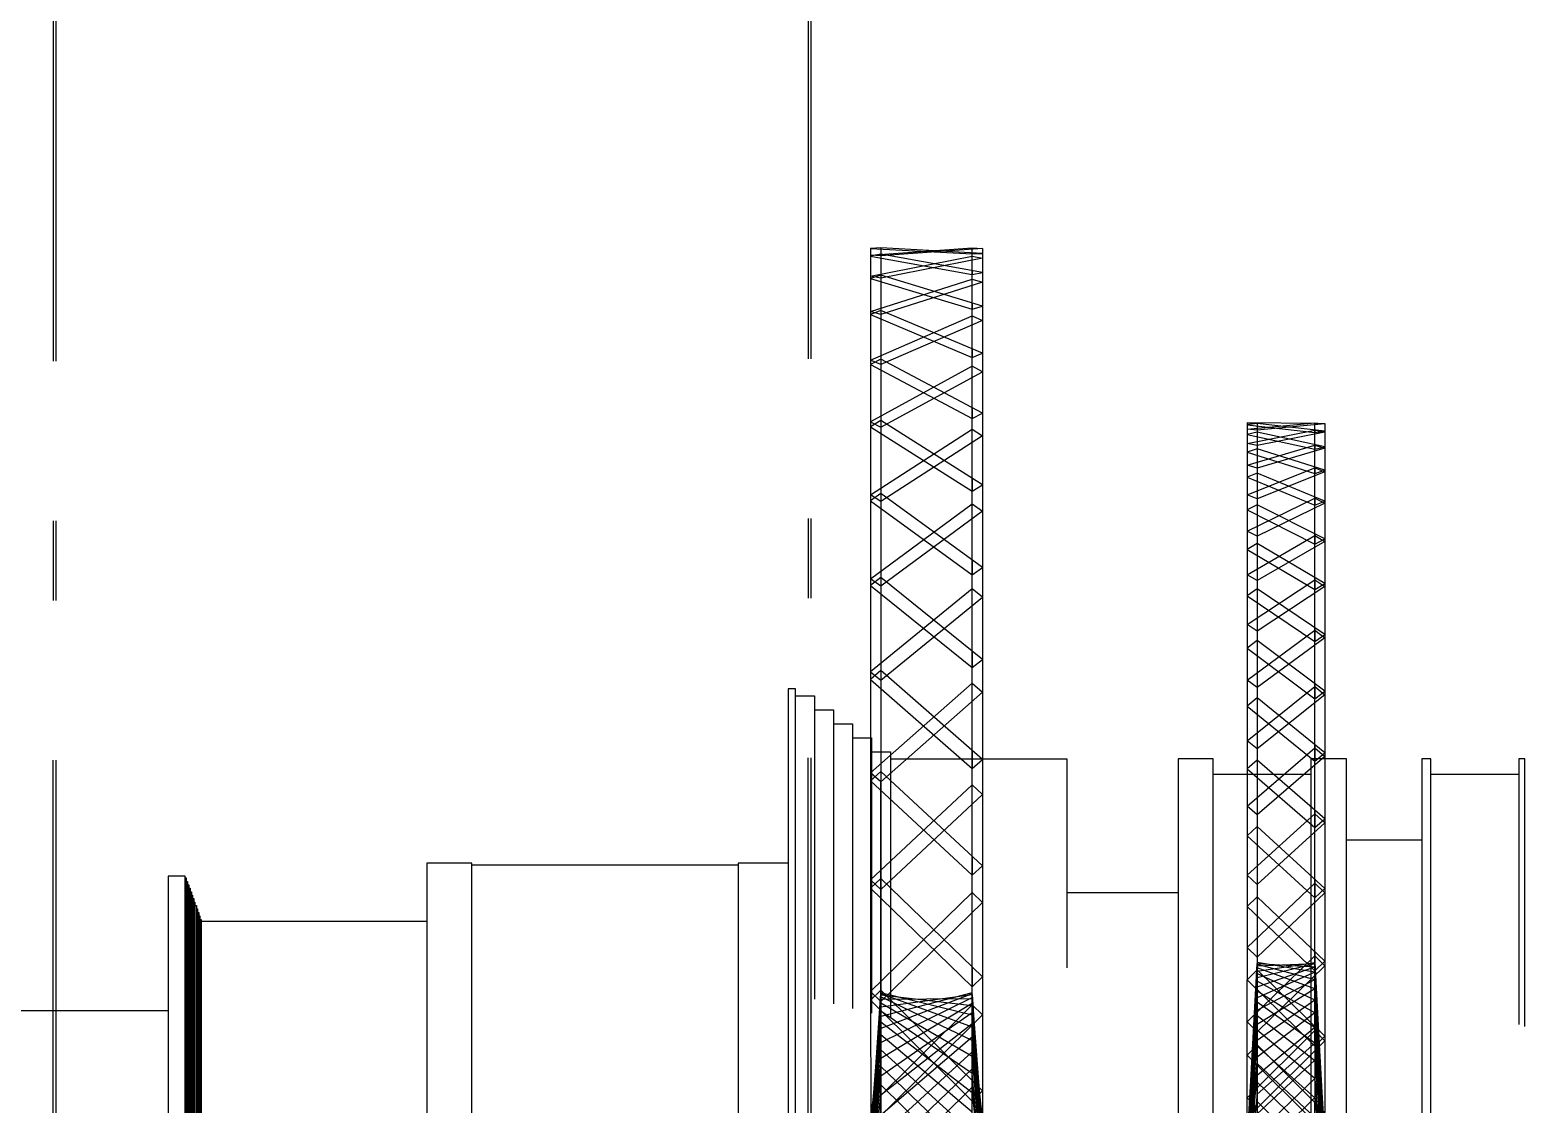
# Model space of a CAD drawing. Header units: millimetres. Extents: x -300 to 383236, y -195106 to -144646.
# Drawn here: x 26767 to 27391, y -163178 to -162730 of the extents above; entities that cross this region are included whole.
import ezdxf

# ---------------------------------------------------------------- set-up
doc = ezdxf.new("R2010")
doc.units = ezdxf.units.MM
doc.header["$LTSCALE"] = 60
doc.layers.add('EQUIPMENT', color=253, linetype='Continuous', lineweight=0)

# ---------------------------------------------------------------- blocks, each defined once
blk = doc.blocks.new('A$Cc6299706')
at = {"layer": 'EQUIPMENT', "lineweight": -3}
blk.add_lwpolyline([(-44964.73, 31713.33, 1), (-43530.33, 32097.68, 1)], format="xyb", close=True, dxfattribs=at)
for points in [[(-44563.03, 32404.5), (-44563.03, 32237.93)], [(-44562.03, 32404.5), (-44562.03, 32237.93)], [(-44248.03, 32405.5), (-44248.03, 32238.94)], [(-44247.03, 32405.5), (-44247.03, 32238.94)], [(-44179.64, 31889.65), (-44179.64, 31929.22), (-44175.39, 31933.43), (-44217.82, 31975.53), (-44222.07, 31971.31), (-44179.64, 31929.22), (-44179.64, 31976.89), (-44175.39, 31981), (-44217.82, 32022.07), (-44222.07, 32017.97), (-44179.64, 31976.89), (-44179.64, 32023.4), (-44175.39, 32027.34), (-44217.82, 32066.76), (-44222.07, 32062.82), (-44179.64, 32023.4), (-44179.64, 32068.02), (-44175.39, 32071.73), (-44217.82, 32108.86), (-44222.07, 32105.15), (-44179.64, 32068.02), (-44179.64, 32110.03), (-44175.39, 32113.45), (-44217.82, 32147.7), (-44222.07, 32144.27), (-44179.64, 32110.03), (-44179.64, 32148.77), (-44175.39, 32151.84), (-44217.82, 32182.66), (-44222.07, 32179.58), (-44179.64, 32148.77), (-44179.64, 32183.61), (-44175.39, 32186.3), (-44217.82, 32213.19), (-44222.07, 32210.5), (-44179.64, 32183.61), (-44179.64, 32214), (-44175.39, 32216.26), (-44217.82, 32238.8), (-44222.07, 32236.55), (-44179.64, 32214), (-44179.64, 32239.47), (-44175.39, 32241.26), (-44217.82, 32259.09), (-44222.07, 32257.31), (-44179.64, 32239.47), (-44179.64, 32259.6), (-44175.39, 32260.88), (-44217.82, 32273.73), (-44222.07, 32272.44), (-44179.64, 32259.6), (-44179.64, 32274.06), (-44175.39, 32274.83), (-44217.82, 32282.48), (-44222.07, 32281.72), (-44179.64, 32274.06), (-44179.64, 32282.65), (-44175.39, 32282.87), (-44217.82, 32285.21), (-44222.07, 32284.97), (-44179.64, 32282.65), (-44179.64, 32285.2), (-44175.39, 32284.89), (-44175.39, 32282.87), (-44175.39, 32274.83), (-44175.39, 32260.88), (-44175.39, 32241.26), (-44175.39, 32216.26), (-44175.39, 32186.3), (-44175.39, 32151.84), (-44175.39, 32113.45), (-44175.39, 32071.73), (-44175.39, 32027.34), (-44175.39, 31981), (-44175.39, 31933.43), (-44175.39, 31886.02)], [(-44179.64, 31924.57), (-44217.82, 31956.81), (-44221.99, 31921.28)], [(-44221.99, 31922.31), (-44217.82, 31950.55), (-44179.64, 31915.97)], [(-44175.39, 31892.4), (-44179.64, 31940.66), (-44217.82, 31966.73), (-44221.99, 31918.42)], [(-44221.99, 31919.97), (-44217.82, 31962.23), (-44179.64, 31932.84), (-44175.39, 31890.64)], [(-44175.39, 31901.06), (-44179.64, 31965.09), (-44217.82, 31974.35), (-44221.99, 31910.31)], [(-44221.99, 31912.56), (-44217.82, 31974.09), (-44179.64, 31960.22), (-44175.39, 31898.72)], [(-44175.39, 31912.81), (-44179.64, 31973.97), (-44217.82, 31959.53), (-44221.99, 31898.4)], [(-44221.99, 31903.14), (-44217.82, 31968.55), (-44179.64, 31973.68), (-44175.39, 31908.25)], [(-44175.39, 31896.48), (-44179.64, 31954.46), (-44217.82, 31972.71), (-44221.99, 31914.69)], [(-44221.99, 31916.66), (-44217.82, 31970.24), (-44179.64, 31947.91), (-44175.39, 31894.36)], [(-44175.39, 31905.86), (-44179.64, 31971.87), (-44217.82, 31971.57), (-44221.99, 31905.55)], [(-44221.99, 31907.96), (-44217.82, 31973.51), (-44179.64, 31969), (-44175.39, 31903.45)], [(-44221.99, 31890.37), (-44217.82, 31931.79), (-44179.64, 31961.58), (-44175.39, 31920.1)], [(-44175.39, 31916.84), (-44179.64, 31969.85), (-44217.82, 31947.01), (-44221.99, 31894.05)], [(-44221.99, 31896.16), (-44217.82, 31953.66), (-44179.64, 31972.45), (-44175.39, 31914.91)], [(-44175.39, 31910.58), (-44179.64, 31974.38), (-44217.82, 31964.52), (-44221.99, 31900.74)], [(-44221.99, 31892.11), (-44217.82, 31939.68), (-44179.64, 31966.2), (-44175.39, 31918.58)], [(-44175.39, 32284.89), (-44217.82, 32281.88), (-44222.07, 32282.18), (-44179.64, 32285.2)], [(-44222.07, 32284.97), (-44222.07, 32281.72), (-44222.07, 32272.44), (-44222.06, 32257.31)], [(-44217.82, 32285.21), (-44217.82, 32180.66)], [(-44217.82, 32282.48), (-44217.82, 32179.49)], [(-44217.82, 32281.88), (-44217.82, 32177.43)], [(-44217.82, 32273.73), (-44217.82, 31974.35)], [(-44217.82, 32272.52), (-44217.82, 32169.85)], [(-44222.07, 32257.31), (-44222.06, 32236.55)], [(-44217.82, 32259.09), (-44217.82, 31974.09)], [(-44217.82, 32257.31), (-44217.82, 31959.53)], [(-44217.82, 32238.8), (-44217.82, 31972.71)], [(-44179.64, 32243.04), (-44179.64, 32239.47)], [(-44179.64, 32243.04), (-44179.64, 32239.47)], [(-44222.07, 32236.55), (-44222.06, 32210.5)], [(-44217.82, 32236.48), (-44217.82, 31953.66)], [(-44217.82, 32213.19), (-44217.82, 31970.24)], [(-44179.64, 32218.51), (-44179.64, 32214)], [(-44179.64, 32218.51), (-44179.64, 32214)], [(-44179.64, 32218.51), (-44179.64, 32214)], [(-44179.64, 32218.51), (-44179.64, 32214)], [(-44222.07, 32210.5), (-44222.06, 32179.58)], [(-44217.82, 32210.35), (-44217.82, 31947.01)], [(-44036.71, 32212.17), (-44036.71, 32211.83), (-44064.99, 32212.11), (-44060.75, 32212.15), (-44060.75, 31985.5)], [(-44064.99, 32212.11), (-44064.99, 32211.38), (-44064.99, 32207.33), (-44064.99, 32200), (-44064.99, 32189.48), (-44064.99, 32175.87), (-44064.99, 32159.33), (-44064.99, 32140.03), (-44064.99, 32118.18), (-44064.99, 32094.02), (-44064.99, 32067.81), (-44064.99, 32039.83), (-44064.98, 32010.39)], [(-44036.71, 31958.58), (-44036.71, 31952.13), (-44036.71, 31960.43), (-44036.71, 31952.13), (-44036.71, 31960.43), (-44036.71, 31952.13), (-44036.71, 31960.43), (-44036.71, 31952.13), (-44036.71, 31983.47), (-44032.47, 31987.51), (-44060.75, 32014.43), (-44064.99, 32010.39), (-44036.71, 31983.47), (-44036.71, 32013.96), (-44032.47, 32017.84), (-44060.75, 32043.71), (-44064.99, 32039.83), (-44036.71, 32013.96), (-44036.71, 32043.27), (-44032.47, 32046.95), (-44060.75, 32071.49), (-44064.99, 32067.81), (-44036.71, 32043.27), (-44036.71, 32071.08), (-44032.47, 32074.52), (-44060.75, 32097.46), (-44064.99, 32094.02), (-44036.71, 32071.08), (-44036.71, 32097.08), (-44032.47, 32100.24), (-44060.75, 32121.35), (-44064.99, 32118.18), (-44036.71, 32097.08), (-44036.71, 32120.99), (-44032.47, 32123.85), (-44060.75, 32142.88), (-44064.99, 32140.03), (-44036.71, 32120.99), (-44036.71, 32142.57), (-44032.47, 32145.08), (-44060.75, 32161.85), (-44064.99, 32159.33), (-44036.71, 32142.57), (-44036.71, 32161.57), (-44032.47, 32163.72), (-44060.75, 32178.02), (-44064.99, 32175.87), (-44036.71, 32161.57), (-44036.71, 32177.79), (-44032.47, 32179.54), (-44060.75, 32191.23), (-44064.99, 32189.48), (-44036.71, 32177.79), (-44036.71, 32191.05), (-44032.47, 32192.4), (-44060.75, 32201.35), (-44064.99, 32200), (-44036.71, 32191.05), (-44036.71, 32201.21), (-44032.47, 32202.13), (-44060.75, 32208.24), (-44064.99, 32207.33), (-44036.71, 32201.21), (-44036.71, 32208.17), (-44032.47, 32208.64), (-44060.75, 32211.86), (-44064.99, 32211.38), (-44036.71, 32208.17), (-44036.71, 32211.83), (-44032.47, 32211.87), (-44032.47, 32208.64), (-44032.47, 32202.13), (-44032.47, 32192.4), (-44032.47, 32179.54), (-44032.47, 32163.72), (-44032.47, 32145.08), (-44032.47, 32123.85), (-44032.47, 32100.24), (-44032.47, 32074.52), (-44032.47, 32046.95), (-44032.47, 32017.84), (-44032.47, 31987.51), (-44032.47, 31956.28), (-44032.47, 31924.49)], [(-44060.75, 32211.86), (-44060.75, 31986.66)], [(-44060.75, 32209.11), (-44060.75, 31983.45)], [(-44060.75, 32208.24), (-44060.75, 31986.95)], [(-44036.71, 32209.18), (-44036.71, 32208.17), (-44036.71, 32209.13)], [(-44060.75, 32202.77), (-44060.75, 31980.55)], [(-44060.75, 32201.35), (-44060.75, 31986.33)], [(-44036.71, 32202.89), (-44036.71, 32201.21), (-44036.71, 32203.05), (-44036.71, 32201.21), (-44036.71, 32203.05)], [(-44179.64, 32188.98), (-44179.64, 32183.61)], [(-44179.64, 32188.98), (-44179.64, 32183.61)], [(-44179.64, 32188.98), (-44179.64, 32183.61)], [(-44179.64, 32188.98), (-44179.64, 32183.61)], [(-44179.64, 32188.98), (-44179.64, 32183.61)], [(-44179.64, 32188.98), (-44179.64, 32183.61)], [(-44060.75, 32193.21), (-44060.75, 31976.83)], [(-44060.75, 32191.23), (-44060.75, 31984.84)], [(-44036.71, 32193.38), (-44036.71, 32191.05), (-44036.71, 32193.74), (-44036.71, 32191.05), (-44036.71, 32193.74), (-44036.71, 32191.05), (-44036.71, 32193.74)], [(-44217.82, 32182.66), (-44217.82, 31966.73)], [(-44222.07, 32179.58), (-44222.06, 32144.27)], [(-44217.82, 32179.35), (-44217.82, 31939.68)], [(-44060.75, 32180.52), (-44060.75, 31972.32)], [(-44060.75, 32178.02), (-44060.75, 31982.47)], [(-44036.71, 32180.75), (-44036.71, 32177.79), (-44036.71, 32181.29), (-44036.71, 32177.79), (-44036.71, 32181.29), (-44036.71, 32177.79), (-44036.71, 32181.29), (-44036.71, 32177.79), (-44036.71, 32181.29)], [(-44563.03, 32171.31), (-44563.03, 32137.99)], [(-44562.03, 32171.31), (-44562.03, 32137.99)], [(-44248.03, 32172.31), (-44248.03, 32138.99)], [(-44247.03, 32172.31), (-44247.03, 32138.99)], [(-44060.75, 32164.85), (-44060.75, 31967.09)], [(-44036.71, 32165.12), (-44036.71, 32161.57), (-44036.71, 32165.86), (-44036.71, 32161.57), (-44036.71, 32165.86), (-44036.71, 32161.57), (-44036.71, 32165.86), (-44036.71, 32161.57), (-44036.71, 32165.86), (-44036.71, 32161.57), (-44036.71, 32165.86)], [(-44060.75, 32161.85), (-44060.75, 31979.26)], [(-44179.64, 32154.93), (-44179.64, 32148.77)], [(-44179.64, 32154.93), (-44179.64, 32148.77)], [(-44179.64, 32154.93), (-44179.64, 32148.77)], [(-44179.64, 32154.93), (-44179.64, 32148.77)], [(-44179.64, 32154.93), (-44179.64, 32148.77)], [(-44179.64, 32154.93), (-44179.64, 32148.77)], [(-44179.64, 32154.93), (-44179.64, 32148.77)], [(-44179.64, 32154.93), (-44179.64, 32148.77)], [(-44217.82, 32147.7), (-44217.82, 31962.23)], [(-44060.75, 32146.36), (-44060.75, 31961.17)], [(-44036.71, 32146.67), (-44036.71, 32142.57), (-44036.71, 32147.59), (-44036.71, 32142.57), (-44036.71, 32147.59), (-44036.71, 32142.57), (-44036.71, 32147.59), (-44036.71, 32142.57), (-44036.71, 32147.59), (-44036.71, 32142.57), (-44036.71, 32147.59), (-44036.71, 32142.57), (-44036.71, 32147.59)], [(-44222.07, 32144.27), (-44222.05, 32105.15)], [(-44217.82, 32143.97), (-44217.82, 31931.79)], [(-44217.82, 32138.84), (-44217.82, 32117.93)], [(-44217.82, 32138.3), (-44217.82, 32117.7)], [(-44060.75, 32142.88), (-44060.75, 31975.23)], [(-44217.82, 32135.66), (-44217.82, 32114.77)], [(-44217.82, 32128.79), (-44217.82, 32108.25)], [(-44036.71, 32125.6), (-44036.71, 32120.99), (-44036.71, 32126.7), (-44036.71, 32120.99), (-44036.71, 32126.7), (-44036.71, 32120.99), (-44036.71, 32126.7), (-44036.71, 32120.99), (-44036.71, 32126.7), (-44036.71, 32120.99), (-44036.71, 32126.7), (-44036.71, 32120.99), (-44036.71, 32126.7), (-44036.71, 32120.99), (-44036.71, 32126.7)], [(-44060.75, 32125.25), (-44060.75, 31954.64)], [(-44060.75, 32121.35), (-44060.75, 31970.45)], [(-44179.64, 32116.87), (-44179.64, 32110.03)], [(-44179.64, 32116.87), (-44179.64, 32110.03)], [(-44179.64, 32116.87), (-44179.64, 32110.03)], [(-44179.64, 32116.87), (-44179.64, 32110.03)], [(-44179.64, 32116.87), (-44179.64, 32110.03)], [(-44179.64, 32116.87), (-44179.64, 32110.03)], [(-44179.64, 32116.87), (-44179.64, 32110.03)], [(-44179.64, 32116.87), (-44179.64, 32110.03)], [(-44179.64, 32116.87), (-44179.64, 32110.03)], [(-44179.64, 32116.87), (-44179.64, 32110.03)], [(-44217.82, 32108.86), (-44217.82, 31956.81)], [(-44253.43, 31836.95), (-44253.43, 32101.15), (-44256.43, 32101.15), (-44256.43, 31839.95)], [(-44222.07, 32105.15), (-44222.05, 32062.82)], [(-44217.82, 32104.77), (-44217.82, 31923.47)], [(-44060.75, 32101.76), (-44060.75, 31947.57)], [(-44036.71, 32102.14), (-44036.71, 32097.08), (-44036.71, 32103.41), (-44036.71, 32097.08), (-44036.71, 32103.41), (-44036.71, 32097.08), (-44036.71, 32103.41), (-44036.71, 32097.08), (-44036.71, 32103.41), (-44036.71, 32097.08), (-44036.71, 32103.41), (-44036.71, 32097.08), (-44036.71, 32103.41), (-44036.71, 32097.08), (-44036.71, 32103.41), (-44036.71, 32097.08), (-44036.71, 32103.41)], [(-44253.43, 32098.24), (-44245.43, 32098.24), (-44245.43, 31971.75)], [(-44060.75, 32097.46), (-44060.75, 31964.95)], [(-44245.43, 32092.42), (-44237.53, 32092.42), (-44237.53, 31969.78)], [(-44237.53, 32086.59), (-44229.53, 32086.59), (-44229.53, 31967.86)], [(-44229.53, 32080.76), (-44221.63, 32080.76), (-44221.63, 31965.89)], [(-44217.82, 32076.5), (-44217.82, 31973.51)], [(-44217.82, 32076.11), (-44217.82, 31971.57)], [(-44060.75, 32076.13), (-44060.75, 31940.04)], [(-44036.71, 32076.54), (-44036.71, 32071.08), (-44036.71, 32077.95), (-44036.71, 32071.08), (-44036.71, 32077.95), (-44036.71, 32071.08), (-44036.71, 32077.95), (-44036.71, 32071.08), (-44036.71, 32077.95), (-44036.71, 32071.08), (-44036.71, 32077.95), (-44036.71, 32071.08), (-44036.71, 32077.95), (-44036.71, 32071.08), (-44036.71, 32077.95), (-44036.71, 32071.08), (-44036.71, 32077.95), (-44036.71, 32071.08), (-44036.71, 32077.95)], [(-44562.03, 31737.64), (-44562.03, 31904), (-44562.18, 31904.15), (-44562.34, 31904.04), (-44562.53, 31904), (-44562.72, 31904.04), (-44562.89, 31904.15), (-44562.99, 31904.31), (-44563.03, 31904.5), (-44562.99, 31904.7), (-44562.89, 31904.86), (-44563.03, 31905.01), (-44563.03, 32071.37)], [(-44562.03, 32071.37), (-44562.03, 31905.01), (-44562.18, 31904.86)], [(-44247.03, 31738.64), (-44247.03, 31905.01), (-44247.18, 31905.15), (-44247.34, 31905.04), (-44247.53, 31905.01), (-44247.72, 31905.04), (-44247.88, 31905.15), (-44248, 31905.31), (-44248.03, 31905.5), (-44248, 31905.69), (-44247.88, 31905.85), (-44248.03, 31906), (-44248.03, 32072.36)], [(-44247.03, 32072.36), (-44247.03, 31906), (-44247.18, 31905.85)], [(-44221.63, 32074.93), (-44213.73, 32074.93), (-44213.73, 31963.95)], [(-44217.82, 32072.99), (-44217.82, 31968.55)], [(-44213.73, 32072), (-44140.23, 32072), (-44140.23, 31984.84)], [(-44179.64, 32075.44), (-44179.64, 32068.02)], [(-44179.64, 32075.44), (-44179.64, 32068.02)], [(-44179.64, 32075.44), (-44179.64, 32068.02)], [(-44179.64, 32075.44), (-44179.64, 32068.02)], [(-44179.64, 32075.44), (-44179.64, 32068.02)], [(-44179.64, 32075.44), (-44179.64, 32068.02)], [(-44179.64, 32075.44), (-44179.64, 32068.02)], [(-44179.64, 32075.44), (-44179.64, 32068.02)], [(-44179.64, 32075.44), (-44179.64, 32068.02)], [(-44179.64, 32075.44), (-44179.64, 32068.02)], [(-44179.64, 32075.44), (-44179.64, 32068.02)], [(-44179.64, 32075.44), (-44179.64, 32068.02)], [(-44079.13, 31838.94), (-44079.13, 32072), (-44093.73, 32072), (-44093.73, 31853.54)], [(-44060.75, 32071.49), (-44060.75, 31958.8)], [(-44023.53, 31838.8), (-44023.53, 32072), (-44038.33, 32072), (-44038.33, 31853.61)], [(-43988.33, 31846.21), (-43988.33, 32072), (-43992.03, 32072), (-43992.03, 31849.9)], [(-43949.03, 31960.34), (-43949.03, 32072), (-43951.53, 32072), (-43951.53, 31961.17)], [(-44217.82, 32067.19), (-44217.82, 31964.52)], [(-44217.82, 32066.76), (-44217.82, 31950.55)], [(-44079.13, 32065.6), (-44038.33, 32065.6)], [(-43988.33, 32065.6), (-43964.58, 32065.6), (-43951.53, 32065.6)], [(-44222.07, 32062.82), (-44222.04, 32017.97)], [(-44217.82, 31527.26), (-44217.82, 31528), (-44217.82, 31523.88), (-44222.07, 31524.05), (-44222.07, 31527.63), (-44222.07, 31537.22), (-44222.07, 31552.66), (-44222.07, 31573.7), (-44222.07, 31600.02), (-44222.07, 31631.19), (-44222.07, 31666.71), (-44222.07, 31706.03), (-44222.07, 31748.5), (-44222.07, 31793.47), (-44222.07, 31840.2), (-44222.07, 31887.95), (-44222.07, 31923.51), (-44217.82, 31919.35), (-44217.82, 32062.39)], [(-44060.75, 32048.64), (-44060.75, 31932.12)], [(-44036.71, 32049.08), (-44036.71, 32043.27), (-44036.71, 32050.63), (-44036.71, 32043.27), (-44036.71, 32050.63), (-44036.71, 32043.27), (-44036.71, 32050.63), (-44036.71, 32043.27), (-44036.71, 32050.63), (-44036.71, 32043.27), (-44036.71, 32050.63), (-44036.71, 32043.27), (-44036.71, 32050.63), (-44036.71, 32043.27), (-44036.71, 32050.63), (-44036.71, 32043.27), (-44036.71, 32050.63), (-44036.71, 32043.27), (-44036.71, 32050.63), (-44036.71, 32043.27), (-44036.71, 32050.63)], [(-44060.75, 32043.71), (-44060.75, 31952.07)], [(-44023.53, 32038.15), (-43992.03, 32038.15)], [(-44388.43, 32027.75), (-44277.33, 32027.75)], [(-44256.43, 32028.5), (-44277.33, 32028.5), (-44277.33, 31780.5), (-44256.43, 31780.5)], [(-44179.64, 32031.28), (-44179.64, 32023.4)], [(-44179.64, 32031.28), (-44179.64, 32023.4)], [(-44179.64, 32031.28), (-44179.64, 32023.4)], [(-44179.64, 32031.28), (-44179.64, 32023.4)], [(-44179.64, 32031.28), (-44179.64, 32023.4)], [(-44179.64, 32031.28), (-44179.64, 32023.4)], [(-44179.64, 32031.28), (-44179.64, 32023.4)], [(-44179.64, 32031.28), (-44179.64, 32023.4)], [(-44179.64, 32031.28), (-44179.64, 32023.4)], [(-44179.64, 32031.28), (-44179.64, 32023.4)], [(-44179.64, 32031.28), (-44179.64, 32023.4)], [(-44179.64, 32031.28), (-44179.64, 32023.4)], [(-44179.64, 32031.28), (-44179.64, 32023.4)], [(-44179.64, 32031.28), (-44179.64, 32023.4)], [(-44508.03, 31860.27), (-44508.03, 32023), (-44515.13, 32023), (-44515.13, 31867.37)], [(-44508.03, 32022.29), (-44507.53, 32022.29), (-44507.53, 31786.72), (-44508.03, 31786.72)], [(-44507.53, 32020.85), (-44507.03, 32020.85), (-44507.03, 31788.16), (-44507.53, 31788.16)], [(-44217.82, 32022.07), (-44217.82, 31943.56)], [(-44036.71, 32020.06), (-44036.71, 32013.96), (-44036.71, 32021.72), (-44036.71, 32013.96), (-44036.71, 32021.72), (-44036.71, 32013.96), (-44036.71, 32021.72), (-44036.71, 32013.96), (-44036.71, 32021.72), (-44036.71, 32013.96), (-44036.71, 32021.72), (-44036.71, 32013.96), (-44036.71, 32021.72), (-44036.71, 32013.96), (-44036.71, 32021.72), (-44036.71, 32013.96), (-44036.71, 32021.72), (-44036.71, 32013.96), (-44036.71, 32021.72), (-44036.71, 32013.96), (-44036.71, 32021.72), (-44036.71, 32013.96), (-44036.71, 32021.72)], [(-44507.03, 32019.41), (-44506.53, 32019.41), (-44506.53, 31789.59), (-44507.03, 31789.59)], [(-44506.53, 32017.96), (-44505.93, 32017.96), (-44505.93, 31791.04), (-44506.53, 31791.04)], [(-44505.93, 32016.54), (-44505.43, 32016.54), (-44505.43, 31792.47), (-44505.93, 31792.47)], [(-44505.43, 32015.09), (-44504.93, 32015.09), (-44504.93, 31793.92), (-44505.43, 31793.92)], [(-44504.93, 32013.65), (-44504.43, 32013.65), (-44504.43, 31795.35), (-44504.93, 31795.35)], [(-44222.07, 32017.97), (-44222.03, 31971.31)], [(-44217.82, 31970.79), (-44217.82, 31919.35), (-44217.82, 32017.49)], [(-44140.23, 32016.25), (-44093.73, 32016.25)], [(-44060.75, 32019.6), (-44060.75, 31923.89)], [(-44060.75, 32014.43), (-44060.75, 31944.81)], [(-44504.43, 32012.21), (-44503.93, 32012.21), (-44503.93, 31796.79), (-44504.43, 31796.79)], [(-44503.93, 32010.78), (-44503.33, 32010.78), (-44503.33, 31798.23), (-44503.93, 31798.23)], [(-44503.33, 32009.34), (-44502.83, 32009.34), (-44502.83, 31799.67), (-44503.33, 31799.67)], [(-44502.83, 32007.89), (-44502.33, 32007.89), (-44502.33, 31801.1), (-44502.83, 31801.1)], [(-44064.99, 32010.39), (-44064.98, 31979.8)], [(-44502.33, 32006.46), (-44501.83, 32006.46), (-44501.83, 31802.54), (-44502.33, 31802.54)], [(-44501.83, 32005.02), (-44501.33, 32005.02), (-44501.33, 31977.77), (-44501.33, 31968.54), (-44501.33, 31840.46), (-44501.33, 31831.23), (-44501.33, 31803.98), (-44501.83, 31803.98)], [(-44501.33, 32004.3), (-44407.23, 32004.3)], [(-44060.75, 31989.3), (-44060.75, 31915.47)], [(-44036.71, 31989.78), (-44036.71, 31983.47), (-44036.71, 31991.55), (-44036.71, 31983.47), (-44036.71, 31991.55), (-44036.71, 31983.47), (-44036.71, 31991.55), (-44036.71, 31983.47), (-44036.71, 31991.55), (-44036.71, 31983.47), (-44036.71, 31991.55), (-44036.71, 31983.47), (-44036.71, 31991.55), (-44036.71, 31983.47), (-44036.71, 31991.55), (-44036.71, 31983.47), (-44036.71, 31991.55), (-44036.71, 31983.47), (-44036.71, 31991.55)], [(-44036.71, 31986.96), (-44036.71, 31991.55), (-44036.71, 31986.51), (-44036.71, 31991.55), (-44036.71, 31985.18)], [(-44036.71, 31983.47), (-44036.71, 31991.55), (-44036.71, 31985.17)], [(-44179.64, 31985.1), (-44179.64, 31976.89)], [(-44179.64, 31985.1), (-44179.64, 31976.89)], [(-44179.64, 31985.1), (-44179.64, 31976.89)], [(-44179.64, 31985.1), (-44179.64, 31976.89)], [(-44179.64, 31985.1), (-44179.64, 31976.89)], [(-44179.64, 31985.1), (-44179.64, 31976.89)], [(-44179.64, 31985.1), (-44179.64, 31976.89)], [(-44179.64, 31985.1), (-44179.64, 31976.89)], [(-44179.64, 31985.1), (-44179.64, 31976.89)], [(-44179.64, 31985.1), (-44179.64, 31976.89)], [(-44179.64, 31985.1), (-44179.64, 31976.89)], [(-44179.64, 31985.1), (-44179.64, 31976.89)], [(-44179.64, 31985.1), (-44179.64, 31976.89)], [(-44179.64, 31985.1), (-44179.64, 31976.89)], [(-44179.64, 31985.1), (-44179.64, 31976.89)], [(-44179.64, 31985.1), (-44179.64, 31976.89)], [(-44036.71, 31952.13), (-44064.99, 31979.8), (-44060.75, 31983.96), (-44032.47, 31956.28), (-44036.71, 31952.13), (-44036.71, 31920.27), (-44036.71, 31928.71), (-44036.71, 31922.32)], [(-44032.47, 31916.44), (-44036.71, 31938.6), (-44060.75, 31915.47)], [(-44064.97, 31895.67), (-44060.75, 31940.04), (-44036.71, 31960.01), (-44032.47, 31915.39)], [(-44032.47, 31913.31), (-44036.71, 31976.05), (-44060.75, 31961.17), (-44064.97, 31898.61)], [(-44064.97, 31902.13), (-44060.75, 31976.83), (-44036.71, 31985.18), (-44032.47, 31910.38)], [(-44032.47, 31906.87), (-44036.71, 31986.51), (-44060.75, 31985.5), (-44064.97, 31905.87)], [(-44064.97, 31909.49), (-44060.75, 31986.33), (-44036.71, 31979.91), (-44032.47, 31903.14)], [(-44032.47, 31899.54), (-44036.71, 31966.02), (-44060.75, 31979.26), (-44064.97, 31912.62)], [(-44064.97, 31914.96), (-44060.75, 31964.95), (-44036.71, 31946.18), (-44032.47, 31896.42)], [(-44060.75, 31923.89), (-44036.71, 31946.21), (-44032.47, 31916.21)], [(-44032.47, 31914.81), (-44036.71, 31966.04), (-44060.75, 31947.57), (-44064.97, 31896.57)], [(-44064.97, 31899.74), (-44060.75, 31967.09), (-44036.71, 31979.93), (-44032.47, 31912.41)], [(-44032.47, 31909.26), (-44036.71, 31986.51), (-44060.75, 31980.55), (-44064.97, 31903.36)], [(-44064.97, 31907.1), (-44060.75, 31986.66), (-44036.71, 31985.17), (-44032.47, 31905.63)], [(-44032.47, 31901.9), (-44036.71, 31976.04), (-44060.75, 31984.84), (-44064.97, 31910.6)], [(-44064.97, 31913.5), (-44060.75, 31975.23), (-44036.71, 31959.99), (-44032.47, 31898.43)], [(-44032.47, 31895.53), (-44036.71, 31938.56), (-44060.75, 31958.8), (-44064.97, 31915.53)], [(-44060.75, 31906.91), (-44036.71, 31930.62), (-44032.47, 31916.52)], [(-44032.47, 31915.87), (-44036.71, 31953.38), (-44060.75, 31932.12), (-44064.97, 31894.86)], [(-44064.97, 31897.55), (-44060.75, 31954.64), (-44036.71, 31971.42), (-44032.47, 31914.12)], [(-44032.47, 31911.43), (-44036.71, 31982.98), (-44060.75, 31972.32), (-44064.97, 31900.91)], [(-44064.97, 31904.62), (-44060.75, 31983.45), (-44036.71, 31986.96), (-44032.47, 31908.08)], [(-44032.47, 31904.39), (-44036.71, 31982.97), (-44060.75, 31986.95), (-44064.97, 31908.31)], [(-44064.97, 31911.65), (-44060.75, 31982.47), (-44036.71, 31971.39), (-44032.47, 31900.7)], [(-44032.47, 31897.38), (-44036.71, 31953.34), (-44060.75, 31970.45), (-44064.97, 31914.28)], [(-44064.97, 31915.98), (-44060.75, 31952.07), (-44036.71, 31930.58), (-44032.47, 31894.75)], [(-44036.71, 31922.32), (-44060.75, 31944.81), (-44064.97, 31916.29)], [(-44060.75, 31983.96), (-44060.75, 31937.12)], [(-44064.97, 31948.4), (-44064.99, 31979.8)], [(-44222.07, 31971.31), (-44221.99, 31923.67)], [(-44217.82, 31975.53), (-44217.82, 31935.95)], [(-44618.03, 31967.01), (-44563.03, 31967.01), (-44515.13, 31967.01)], [(-44060.75, 31598.44), (-44060.75, 31599.07), (-44060.75, 31596.66), (-44064.99, 31596.78), (-44064.99, 31598.75), (-44064.99, 31604.03), (-44064.99, 31612.56), (-44064.99, 31624.26), (-44064.99, 31638.98), (-44064.99, 31656.57), (-44064.99, 31676.85), (-44064.99, 31699.59), (-44064.99, 31724.55), (-44064.99, 31751.45), (-44064.99, 31780.02), (-44064.99, 31809.92), (-44064.99, 31840.85), (-44064.99, 31872.47), (-44064.99, 31904.44), (-44064.99, 31916.4), (-44060.75, 31912.28), (-44060.75, 31958.1)], [(-44036.71, 31960.01), (-44036.71, 31960.43), (-44036.71, 31953.38)], [(-44036.71, 31953.34), (-44036.71, 31960.43), (-44036.71, 31959.99)], [(-44217.82, 31923.47), (-44179.64, 31956.04), (-44175.39, 31921.36)], [(-44175.39, 31923.48), (-44179.64, 31934.93), (-44217.82, 31897.24)], [(-44217.82, 31906.05), (-44179.64, 31942.61), (-44175.39, 31923.07)], [(-44175.39, 31922.35), (-44179.64, 31949.69), (-44217.82, 31914.85)], [(-44064.99, 31948.4), (-44060.75, 31952.62), (-44032.47, 31924.49), (-44036.71, 31920.27), (-44036.71, 31896.72), (-44032.47, 31892.74), (-44032.47, 31892.54)], [(-44060.75, 31952.62), (-44060.75, 31929.07)], [(-44064.97, 31916.29), (-44064.97, 31916.49), (-44060.75, 31937.12), (-44036.71, 31913.85), (-44032.47, 31893.5), (-44044.49, 31904.5), (-44032.47, 31893.06), (-44036.71, 31905.3), (-44060.75, 31929.07), (-44064.97, 31916.56), (-44064.99, 31948.4), (-44036.71, 31920.27)], [(-44194.49, 31904.5), (-44175.39, 31886.77), (-44179.64, 31907.19), (-44217.82, 31943.56), (-44221.91, 31923.47)], [(-44221.99, 31923.52), (-44217.82, 31935.95), (-44179.64, 31898.37), (-44175.39, 31886.02), (-44175.39, 31885.56)], [(-44179.64, 31932.84), (-44179.64, 31937.65), (-44179.64, 31934.93)], [(-44179.64, 31937.65), (-44179.64, 31929.22)]]:
    blk.add_lwpolyline(points, dxfattribs=at)
for points in [[(-44222.07, 32273.36), (-44179.64, 32281.68), (-44175.39, 32280.85), (-44217.82, 32272.52)], [(-44179.64, 32274.06), (-44179.64, 32275.6)], [(-44175.39, 32270.82), (-44217.82, 32257.31), (-44222.07, 32258.66), (-44179.64, 32272.17)], [(-44175.39, 32254.93), (-44217.82, 32236.48), (-44222.07, 32238.32), (-44179.64, 32256.79)], [(-44179.64, 32259.6), (-44179.64, 32262.17)], [(-44179.64, 32259.6), (-44179.64, 32262.17)], [(-44179.64, 32239.47), (-44179.64, 32243.04)], [(-44179.64, 32239.47), (-44179.64, 32243.04)], [(-44222.07, 32212.66), (-44217.82, 32210.35), (-44175.39, 32233.48), (-44179.64, 32235.79)], [(-44179.64, 32214), (-44179.64, 32218.51)], [(-44179.64, 32214), (-44179.64, 32218.51)], [(-44222.07, 32182.09), (-44179.64, 32209.51), (-44175.39, 32206.77), (-44217.82, 32179.35)], [(-44064.99, 32209.51), (-44036.71, 32212.17), (-44032.47, 32211.77), (-44060.75, 32209.11)], [(-44064.99, 32203.61), (-44036.71, 32209.18), (-44032.47, 32208.34), (-44060.75, 32202.77)], [(-44064.99, 32194.47), (-44036.71, 32202.89), (-44032.47, 32201.63), (-44060.75, 32193.21)], [(-44179.64, 32183.61), (-44179.64, 32188.98)], [(-44179.64, 32183.61), (-44179.64, 32188.98)], [(-44064.99, 32182.2), (-44036.71, 32193.38), (-44032.47, 32191.71), (-44060.75, 32180.52)], [(-44222.07, 32147.1), (-44179.64, 32178.38), (-44175.39, 32175.26), (-44217.82, 32143.97)], [(-44064.99, 32166.93), (-44036.71, 32180.75), (-44032.47, 32178.67), (-44060.75, 32164.85)], [(-44064.99, 32148.8), (-44036.71, 32165.12), (-44032.47, 32162.67), (-44060.75, 32146.36)], [(-44179.64, 32148.77), (-44179.64, 32154.93)], [(-44179.64, 32148.77), (-44179.64, 32154.93)], [(-44064.99, 32128.05), (-44036.71, 32146.67), (-44032.47, 32143.87), (-44060.75, 32125.25)], [(-44222.07, 32108.24), (-44217.82, 32104.77), (-44175.39, 32139.43), (-44179.64, 32142.88)], [(-44064.99, 32104.86), (-44036.71, 32125.6), (-44032.47, 32122.49), (-44060.75, 32101.76)], [(-44179.64, 32110.03), (-44179.64, 32116.87)], [(-44179.64, 32110.03), (-44179.64, 32116.87)], [(-44222.07, 32066.14), (-44179.64, 32103.59), (-44175.39, 32099.84), (-44217.82, 32062.39)], [(-44064.99, 32079.52), (-44036.71, 32102.14), (-44032.47, 32098.74), (-44060.75, 32076.13)], [(-44064.99, 32052.28), (-44036.71, 32076.54), (-44032.47, 32072.9), (-44060.75, 32048.64)], [(-44179.64, 32068.02), (-44179.64, 32075.44)], [(-44179.64, 32068.02), (-44179.64, 32075.44)], [(-44175.39, 32057.16), (-44217.82, 32017.49), (-44222.07, 32021.46), (-44179.64, 32061.13)], [(-44064.99, 32023.44), (-44036.71, 32049.08), (-44032.47, 32045.23), (-44060.75, 32019.6)], [(-44397.13, 31780.5), (-44388.43, 31780.5), (-44388.43, 32028.5), (-44397.13, 32028.5), (-44407.23, 32028.5), (-44407.23, 31780.5)], [(-44179.64, 32023.4), (-44179.64, 32031.28)], [(-44179.64, 32023.4), (-44179.64, 32031.28)], [(-44064.99, 31993.31), (-44036.71, 32020.06), (-44032.47, 32016.04), (-44060.75, 31989.3)], [(-44222.07, 31974.91), (-44179.64, 32016.16), (-44175.39, 32012.04), (-44217.82, 31970.79)], [(-44064.99, 31962.23), (-44036.71, 31989.78), (-44032.47, 31985.65), (-44060.75, 31958.1)], [(-44179.64, 31976.89), (-44179.64, 31985.1)], [(-44179.64, 31976.89), (-44179.64, 31985.1)], [(-44175.39, 31965.2), (-44217.82, 31923.03), (-44222.07, 31927.25), (-44179.64, 31969.41)], [(-44064.99, 31930.52), (-44036.71, 31958.58), (-44032.47, 31954.38), (-44060.75, 31926.3)], [(-44179.64, 31929.22), (-44179.64, 31937.65)]]:
    blk.add_lwpolyline(points, close=True, dxfattribs=at)
for start, end in [(14.9998, 194.99986), (14.9998, 194.99986), (14.9998, 194.99986), (14.9998, 194.99986), (194.9998, 14.99986), (194.9998, 14.99986), (194.9998, 14.99986), (194.9998, 14.99986)]:
    blk.add_arc((-44247.53, 31905.5), 742.5, start, end, dxfattribs=at)
blk = doc.blocks.new('A$C44261593')
h = blk.add_hatch()
h.set_pattern_fill('ANSI31', color=253, scale=100)
h.set_pattern_definition([(45, (0, -50460), (-224.5064, 224.5064), [])])
edge = h.paths.add_edge_path()
edge.add_line((-58347.03, -14256), (-58347.03, -14056))
edge.add_line((-58347.03, -14056), (-57547.03, -14056))
edge.add_line((-57547.03, -14056), (-57547.03, -15056))
edge.add_line((-57547.03, -15056), (-60547.03, -15056))
edge.add_line((-60547.03, -15056), (-60547.03, -31056))
edge.add_line((-60547.03, -31056), (-57647.03, -31056))
edge.add_line((-57647.03, -31056), (-57647.03, -32268))
edge.add_line((-57647.03, -32268), (-43347.03, -32268))
edge.add_line((-43347.03, -32268), (-43347.03, -29256))
edge.add_line((-43347.03, -29256), (-34347.03, -29256))
edge.add_line((-34347.03, -29256), (-34347.03, -14206))
edge.add_line((-34347.03, -14206), (-33547.03, -14206))
edge.add_line((-33547.03, -14206), (-33547.03, -29256))
edge.add_line((-33547.03, -29256), (-30497.03, -29256))
edge.add_line((-30497.03, -29256), (-30497.03, -30056))
edge.add_line((-30497.03, -30056), (-30547.03, -30056))
edge.add_line((-30547.03, -30056), (-30547.03, -34906))
edge.add_line((-30547.03, -34906), (-30569.24, -34906))
edge.add_arc((-31589.72, -35133.69), 1045.58, 12.57767, 76.57873)
edge.add_line((-31347.03, -34116.66), (-31347.03, -30056))
edge.add_line((-31347.03, -30056), (-42547.03, -30056))
edge.add_line((-42547.03, -30056), (-42547.03, -34906))
edge.add_line((-42547.03, -34906), (-43347.03, -34906))
edge.add_line((-43347.03, -34906), (-43347.03, -33068))
edge.add_line((-43347.03, -33068), (-57647.03, -33068))
edge.add_line((-57647.03, -33068), (-57647.03, -34906))
edge.add_line((-57647.03, -34906), (-58447.03, -34906))
edge.add_line((-58447.03, -34906), (-58447.03, -31856))
edge.add_line((-58447.03, -31856), (-66197.03, -31856))
edge.add_line((-66197.03, -31856), (-66197.03, -31056))
edge.add_line((-66197.03, -31056), (-61347.03, -31056))
edge.add_line((-61347.03, -31056), (-61347.03, -14256))
edge.add_line((-61347.03, -14256), (-58347.03, -14256))

msp = doc.modelspace()

# ---------------------------------------------------------------- block references
for name, p in [('A$C44261593', (71340, -144646.13)), ('A$Cc6299706', (71340, -195106.13))]:
    msp.add_blockref(name, p)

doc.saveas('drawing.dxf')
